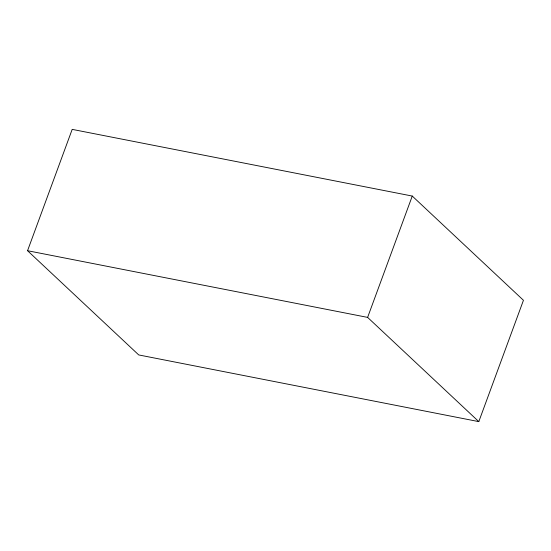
<?xml version="1.0" encoding="UTF-8"?>
<svg xmlns="http://www.w3.org/2000/svg" width="551" height="551" viewBox="0 0 551 551"><rect width="100%" height="100%" fill="white"/><g stroke="black" fill="none" stroke-linecap="round" stroke-linejoin="round"><path stroke-width="0.83" d="M27.55 250.712L72.195 129.375L412.265 196.06L523.45 300.288L478.805 421.625L138.735 354.94L27.55 250.712L367.62 317.397L478.805 421.625M367.62 317.397L412.265 196.06"/></g></svg>
